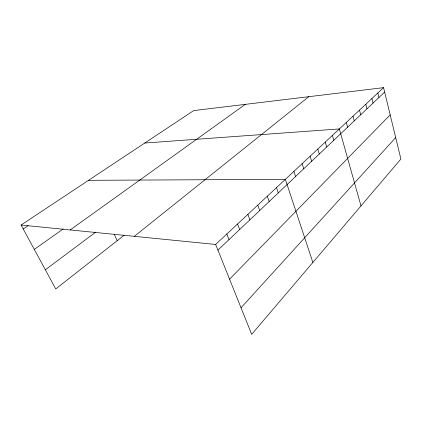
<?xml version="1.0" encoding="UTF-8"?>
<svg xmlns="http://www.w3.org/2000/svg" width="422" height="422" viewBox="0 0 422 422"><rect width="100%" height="100%" fill="white"/><g stroke="black" fill="none" stroke-linecap="round" stroke-linejoin="round"><path stroke-width="0.63" d="M241.031 307.796L395.704 137.614M229.568 279.19L390.176 114.863M217.926 250.14L384.642 92.07M215.647 244.459L383.572 87.649L400.9 159.015L251.676 334.351L215.647 244.459L21.1 225.042L55.741 288.964L124.137 235.218M134.307 236.341L308.814 96.685M45.349 269.79L95.71 232.132M70.205 229.943L245.33 104.361M34.303 249.407L63.194 228.94M23.247 228.998L28.163 225.701M21.1 225.042L193.677 110.601L383.572 87.649M144.772 143.032L339.357 128.932L360.989 205.904M88.551 180.315L285.367 179.35L312.86 262.458M114.146 234.221L117.21 240.661M226.825 234.02L229.009 239.627M237.56 223.998L239.654 229.536M247.872 214.365L249.882 219.841M257.784 205.108L259.72 210.515M267.326 196.198L269.183 201.537M276.516 187.616L278.304 192.891M293.907 171.374L295.569 176.523M302.147 163.683L303.75 168.768M310.101 156.251L311.647 161.278M317.787 149.077L319.28 154.041M325.22 142.14L326.66 147.046M332.404 135.425L333.797 140.278M346.293 122.459L347.596 127.196M353.003 116.187L354.264 120.871M359.507 110.121L360.726 114.747M365.8 104.239L366.982 108.813M371.909 98.537L373.048 103.063M377.827 93.009L378.935 97.482"/></g></svg>
